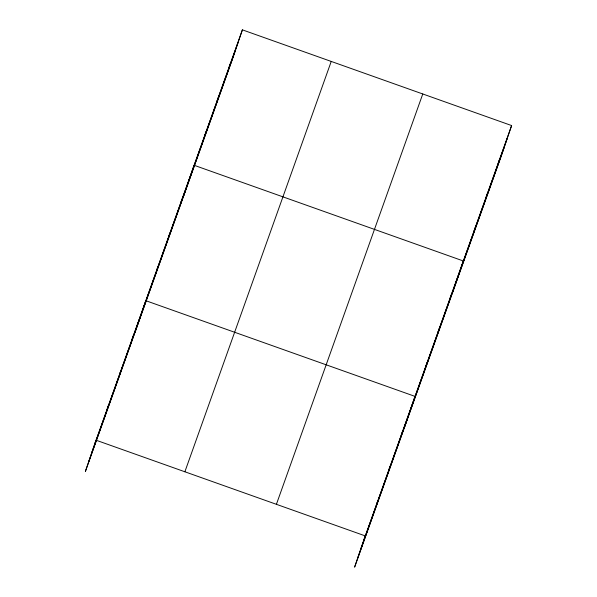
<?xml version="1.0" encoding="UTF-8"?>
<svg xmlns="http://www.w3.org/2000/svg" width="597" height="597" viewBox="0 0 597 597"><rect width="100%" height="100%" fill="white"/><g stroke="black" fill="none" stroke-linecap="round" stroke-linejoin="round"><path stroke-width="0.9" d="M107.094 409.341L108.46 405.311M119.534 374.461L120.907 370.431M131.974 339.581L133.347 335.559M135.146 331.925L145.787 300.679L415.012 396.386L404.378 427.631M156.489 270.851L157.862 266.822M168.563 236.994L169.936 232.972M180.645 203.144L182.01 199.114M183.451 196.51L194.085 165.265L463.317 260.971L452.675 292.217M204.793 135.437L206.159 131.407M216.868 101.587L218.241 97.557M228.942 67.73L230.315 63.7M242.389 29.85L231.748 61.095L85.386 471.443L96.02 440.19L365.252 535.905L354.611 567.15L500.98 156.81L511.614 125.557L242.389 29.85L94.654 444.22M376.319 505.047L377.692 501.025M388.759 470.175L390.132 466.145M401.199 435.295L402.572 431.265M425.721 366.558L427.086 362.536M437.795 332.708L439.161 328.678M449.869 298.851L451.242 294.828M474.018 231.143L475.391 227.121M486.092 197.294L487.465 193.264M498.167 163.444L499.54 159.414M91.595 453.205L237.957 42.857M88.446 462.459L234.808 52.118M184.869 471.779L331.231 61.431M276.404 504.316L422.773 93.975M363.879 539.927L511.614 125.557M360.819 548.912L507.189 138.571M357.67 558.165L504.04 147.825"/></g></svg>
